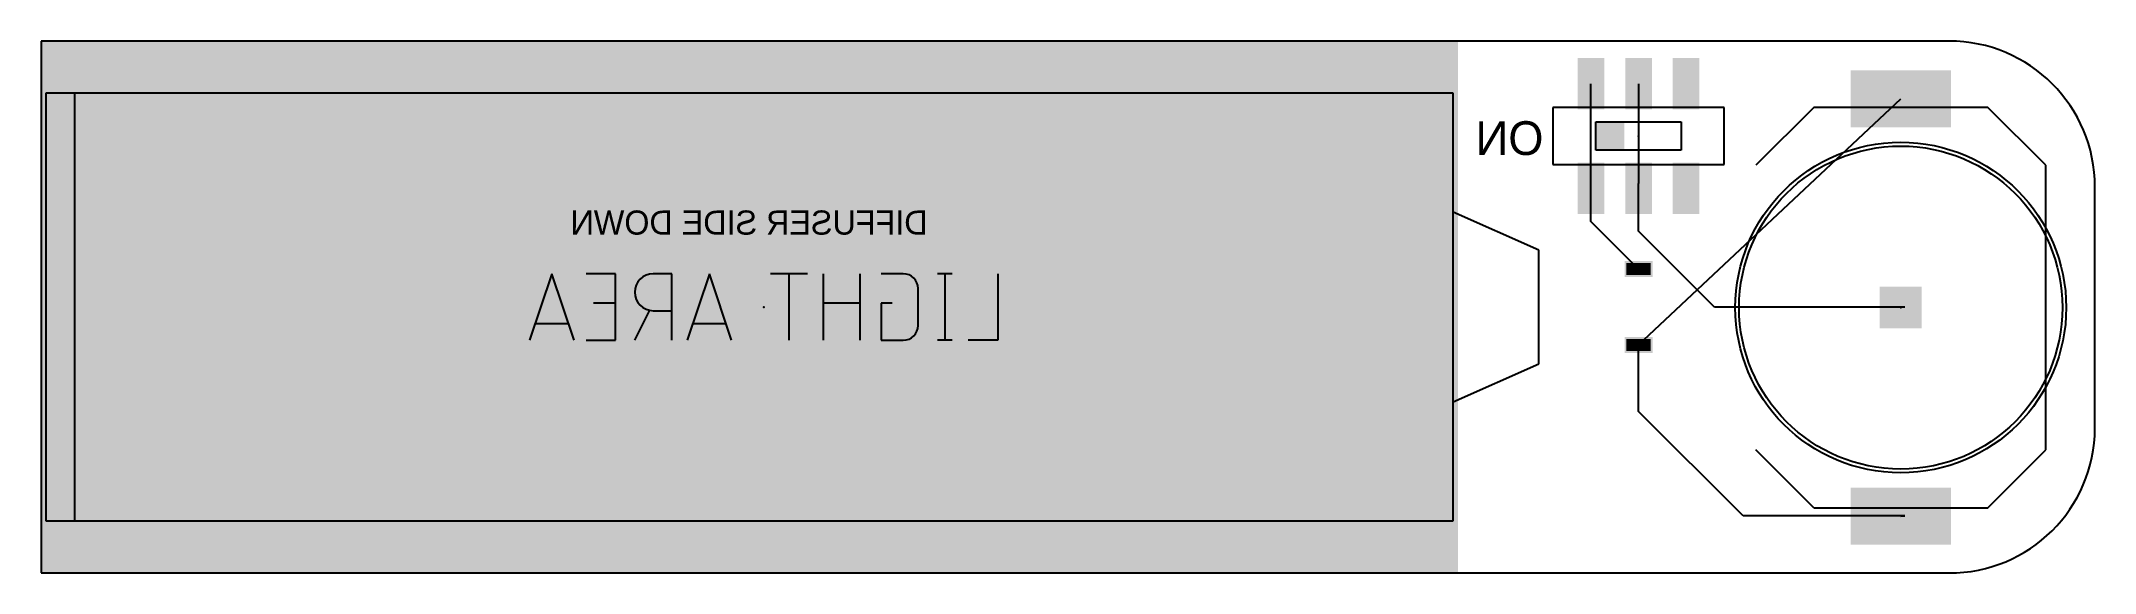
# Model space of a CAD drawing. Extents: x 0 to 108, y 0 to 28.
import ezdxf
from ezdxf.enums import TextEntityAlignment as Align

# ---------------------------------------------------------------- set-up
doc = ezdxf.new("R2010")
doc.units = 0
for name, color, linetype in [('16', 175, 'CONTINUOUS'), ('19', 53, 'CONTINUOUS'), ('20', 30, 'CONTINUOUS'), ('22', 253, 'CONTINUOUS'), ('24', 7, 'CONTINUOUS'), ('30', 253, 'CONTINUOUS')]:
    doc.layers.add(name, color=color, linetype=linetype)

# ---------------------------------------------------------------- blocks, each defined once
blk = doc.blocks.new('RECT')
blk.add_solid([(-0.5, -0.5), (0.5, -0.5), (-0.5, 0.5), (0.5, 0.5)])

msp = doc.modelspace()

# ---------------------------------------------------------------- linework, layer by layer
at = {"layer": '16'}
for p, q in [((81.5, 18.5), (81.5, 20)), ((84, 18), (84, 20.5)), ((84, 16), (81.5, 18.5)), ((88, 14), (84, 18)), ((98, 14), (88, 14)), ((84, 8.5), (84, 12)), ((89.5, 3), (84, 8.5)), ((98, 3), (89.5, 3))]:
    msp.add_line(p, q, dxfattribs=at)
msp.add_circle((97.79, 13.97), 8.5, dxfattribs=at)
at = {"layer": '19'}
for p, q in [((81.5, 20.25), (81.5, 25.75)), ((84, 25.75), (84, 20.5)), ((84, 12), (97.79, 24.955)), ((81.5, 20), (81.5, 20.25)), ((84, 20.25), (84, 20.5)), ((98, 14), (97.79, 13.97)), ((97.79, 2.985), (98, 3))]:
    msp.add_line(p, q, dxfattribs=at)
at = {"layer": '20'}
for p, q in [((100.33, 28), (0, 28)), ((0, 28), (0, 0)), ((108, 7.62), (108, 20.32)), ((0, 0), (100.33, 0))]:
    msp.add_line(p, q, dxfattribs=at)
for centre, radius, start, end in [((100.325, 20.325), 7.675, 359.9627, 89.9627), ((100.355, 7.645), 7.645, 269.8126, 359.8126)]:
    msp.add_arc(centre, radius, start, end, dxfattribs=at)
at = {"layer": '22'}
for p, q in [((1.75, 25.25), (0.25, 25.25)), ((0.25, 25.25), (0.25, 2.75)), ((1.75, 25.25), (1.75, 2.75)), ((74.25, 25.25), (1.75, 25.25)), ((74.25, 19), (74.25, 25.25)), ((88.5, 24.5), (79.5, 24.5)), ((79.5, 24.5), (79.5, 21.5)), ((88.5, 21.5), (88.5, 24.5)), ((93.215, 24.51), (90.17, 21.46)), ((102.365, 24.51), (93.215, 24.51)), ((105.41, 21.46), (102.365, 24.51)), ((81.75, 22.25), (81.75, 23.75)), ((81.75, 23.75), (86.25, 23.75)), ((86.25, 23.75), (86.25, 22.25)), ((86.25, 22.25), (81.75, 22.25)), ((79.5, 21.5), (88.5, 21.5)), ((105.41, 6.48), (105.41, 21.46)), ((74.25, 9), (74.25, 19)), ((78.75, 17), (74.25, 19)), ((78.75, 11), (78.75, 17)), ((26.8572, 15.7526), (25.6888, 12.2474)), ((28.0256, 12.2474), (26.8572, 15.7526)), ((30.2135, 15.7526), (28.6556, 15.7526)), ((30.2135, 12.2474), (30.2135, 15.7526)), ((33.1679, 15.7526), (32.1942, 15.7526)), ((33.1679, 12.2474), (33.1679, 15.7526)), ((35.1439, 15.7526), (33.9755, 12.2474)), ((36.3123, 12.2474), (35.1439, 15.7526)), ((40.3086, 15.7526), (38.3612, 15.7526)), ((39.3349, 12.2474), (39.3349, 15.7526)), ((41.1235, 15.7526), (41.1235, 12.2474)), ((43.0708, 12.2474), (43.0708, 15.7526)), ((45.3399, 15.7526), (44.1715, 15.7526)), ((47.9159, 15.7526), (47.1369, 15.7526)), ((47.5264, 15.7526), (47.5264, 12.2474)), ((50.3112, 15.7526), (50.3112, 12.2474)), ((30.2135, 14.1947), (29.0451, 14.1947)), ((43.0708, 14.1947), (41.1235, 14.1947)), ((44.7557, 14.1947), (44.1715, 14.1947)), ((44.1715, 14.1947), (44.1715, 12.2474)), ((46.1188, 13.0263), (46.1188, 14.9737)), ((25.9809, 13.1237), (27.7335, 13.1237)), ((31.2205, 12.2474), (31.9995, 13.8053)), ((32.1942, 13.8053), (33.1679, 13.8053)), ((34.2676, 13.1237), (36.0202, 13.1237)), ((28.6556, 12.2474), (30.2135, 12.2474)), ((44.1715, 12.2474), (45.3399, 12.2474)), ((47.9159, 12.2474), (47.1369, 12.2474)), ((50.3112, 12.2474), (48.7534, 12.2474)), ((74.25, 9), (78.75, 11)), ((74.25, 2.75), (74.25, 9)), ((93.215, 3.43), (90.17, 6.48)), ((102.365, 3.43), (105.41, 6.48)), ((93.215, 3.43), (102.365, 3.43)), ((0.25, 2.75), (1.75, 2.75)), ((1.75, 2.75), (74.25, 2.75))]:
    msp.add_line(p, q, dxfattribs=at)
for centre, radius, start, end in [((32.1942, 14.7789), 0.9737, 90, 270), ((45.3399, 14.9737), 0.7789, 0, 90), ((45.3399, 13.0263), 0.7789, 270, 0)]:
    msp.add_arc(centre, radius, start, end, dxfattribs=at)
at = {"layer": '24'}
for p in [(84, 23), (38, 14), (97.79, 13.97)]:
    msp.add_point(p, dxfattribs=at)
at = {"layer": '30'}
msp.add_circle((97.79, 13.97), 8.7, dxfattribs=at)

# ---------------------------------------------------------------- block references
at = {"layer": '16'}
for p, xscale, yscale, rotation in [((81.5, 25.75), 2.5, 1.2, 270), ((84, 25.75), 2.5, 1.2, 270), ((86.5, 25.75), 2.5, 1.2, 270), ((97.79, 24.955), 5.08, 2.79, 180), ((81.5, 20.25), 2.5, 1.2, 270), ((84, 20.25), 2.5, 1.2, 270), ((86.5, 20.25), 2.5, 1.2, 270), ((97.79, 13.97), 2, 2, 90), ((97.79, 2.985), 5.08, 2.79, 180)]:
    msp.add_blockref('RECT', p, dxfattribs=dict(at, xscale=xscale, yscale=yscale, rotation=rotation))
at = {"layer": '16', "xscale": 1.27, "yscale": 0.635}
for p in [(84, 16), (84, 12)]:
    msp.add_blockref('RECT', p, dxfattribs=at)
at = {"layer": '22', "xscale": 1.5, "yscale": 1.5}
msp.add_blockref('RECT', (82.5, 23), dxfattribs=at)
at = {"layer": '30'}
for p, xscale, yscale in [((37.25, 14), 74.5, 28), ((84, 16), 1.4732, 0.8382), ((84, 12), 1.4732, 0.8382)]:
    msp.add_blockref('RECT', p, dxfattribs=dict(at, xscale=xscale, yscale=yscale))
for p, xscale, yscale, rotation in [((81.5, 25.75), 2.7032, 1.4032, 270), ((84, 25.75), 2.7032, 1.4032, 270), ((86.5, 25.75), 2.7032, 1.4032, 270), ((97.79, 24.955), 5.2832, 2.9932, 180), ((81.5, 20.25), 2.7032, 1.4032, 270), ((84, 20.25), 2.7032, 1.4032, 270), ((86.5, 20.25), 2.7032, 1.4032, 270), ((97.79, 13.97), 2.2032, 2.2032, 90), ((97.79, 2.985), 5.2832, 2.9932, 180)]:
    msp.add_blockref('RECT', p, dxfattribs=dict(at, xscale=xscale, yscale=yscale, rotation=rotation))

# ---------------------------------------------------------------- texts
at = {"layer": '22', "text_generation_flag": 2}
msp.add_text('ON', height=1.778, dxfattribs=at).set_placement((79, 22))
msp.add_text('DIFFUSER SIDE DOWN', height=1.27, dxfattribs=at).set_placement((27.84, 19.08), align=Align.TOP_RIGHT)

doc.saveas('drawing.dxf')
